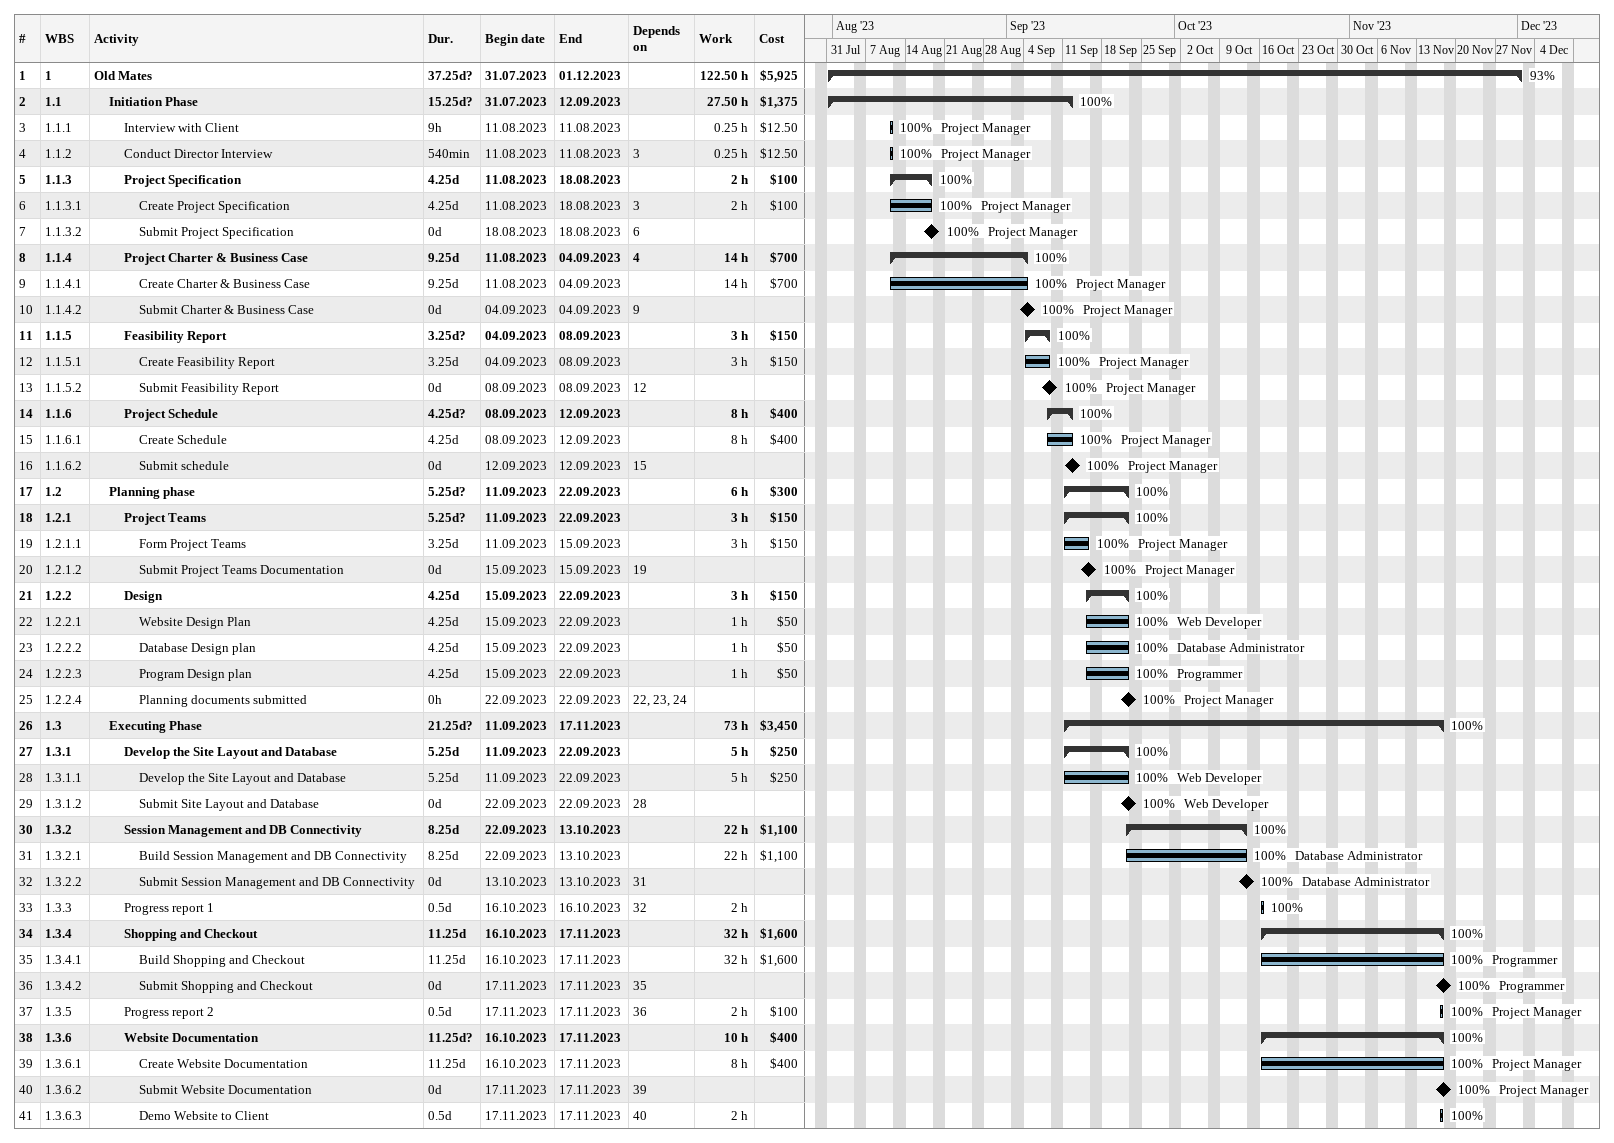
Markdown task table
| ID | WBS | Task | Duration | Start | Finish | Predecessors | Resources | % complete | Work (h) | Cost ($) |
|---|---|---|---|---|---|---|---|---|---|---|
| 1 | 1 | **Old Mates** | 37.25d? | 2023-07-31 | 2023-12-01 |  |  | 93 | 122.50 | 5925 |
| 2 | 1.1 | **Initiation Phase** | 15.25d? | 2023-07-31 | 2023-09-12 |  |  | 100 | 27.50 | 1375 |
| 3 | 1.1.1 | Interview with Client | 9h | 2023-08-11 | 2023-08-11 |  | Project Manager | 100 | 0.25 | 12.50 |
| 4 | 1.1.2 | Conduct Director Interview | 540min | 2023-08-11 | 2023-08-11 | 3 | Project Manager | 100 | 0.25 | 12.50 |
| 5 | 1.1.3 | **Project Specification** | 4.25d | 2023-08-11 | 2023-08-18 |  |  | 100 | 2 | 100 |
| 6 | 1.1.3.1 | Create Project Specification | 4.25d | 2023-08-11 | 2023-08-18 | 3 | Project Manager | 100 | 2 | 100 |
| 7 | 1.1.3.2 | Submit Project Specification | 0d | 2023-08-18 | 2023-08-18 | 6 | Project Manager | 100 |  |  |
| 8 | 1.1.4 | **Project Charter & Business Case** | 9.25d | 2023-08-11 | 2023-09-04 | 4 |  | 100 | 14 | 700 |
| 9 | 1.1.4.1 | Create Charter & Business Case | 9.25d | 2023-08-11 | 2023-09-04 |  | Project Manager | 100 | 14 | 700 |
| 10 | 1.1.4.2 | Submit Charter & Business Case | 0d | 2023-09-04 | 2023-09-04 | 9 | Project Manager | 100 |  |  |
| 11 | 1.1.5 | **Feasibility Report** | 3.25d? | 2023-09-04 | 2023-09-08 |  |  | 100 | 3 | 150 |
| 12 | 1.1.5.1 | Create Feasibility Report | 3.25d | 2023-09-04 | 2023-09-08 |  | Project Manager | 100 | 3 | 150 |
| 13 | 1.1.5.2 | Submit Feasibility Report | 0d | 2023-09-08 | 2023-09-08 | 12 | Project Manager | 100 |  |  |
| 14 | 1.1.6 | **Project Schedule** | 4.25d? | 2023-09-08 | 2023-09-12 |  |  | 100 | 8 | 400 |
| 15 | 1.1.6.1 | Create Schedule | 4.25d | 2023-09-08 | 2023-09-12 |  | Project Manager | 100 | 8 | 400 |
| 16 | 1.1.6.2 | Submit schedule | 0d | 2023-09-12 | 2023-09-12 | 15 | Project Manager | 100 |  |  |
| 17 | 1.2 | **Planning phase** | 5.25d? | 2023-09-11 | 2023-09-22 |  |  | 100 | 6 | 300 |
| 18 | 1.2.1 | **Project Teams** | 5.25d? | 2023-09-11 | 2023-09-22 |  |  | 100 | 3 | 150 |
| 19 | 1.2.1.1 | Form Project Teams | 3.25d | 2023-09-11 | 2023-09-15 |  | Project Manager | 100 | 3 | 150 |
| 20 | 1.2.1.2 | Submit Project Teams Documentation | 0d | 2023-09-15 | 2023-09-15 | 19 | Project Manager | 100 |  |  |
| 21 | 1.2.2 | **Design** | 4.25d | 2023-09-15 | 2023-09-22 |  |  | 100 | 3 | 150 |
| 22 | 1.2.2.1 | Website Design Plan | 4.25d | 2023-09-15 | 2023-09-22 |  | Web Developer | 100 | 1 | 50 |
| 23 | 1.2.2.2 | Database Design plan | 4.25d | 2023-09-15 | 2023-09-22 |  | Database Administrator | 100 | 1 | 50 |
| 24 | 1.2.2.3 | Program Design plan | 4.25d | 2023-09-15 | 2023-09-22 |  | Programmer | 100 | 1 | 50 |
| 25 | 1.2.2.4 | Planning documents submitted | 0h | 2023-09-22 | 2023-09-22 | 22, 23, 24 | Project Manager | 100 |  |  |
| 26 | 1.3 | **Executing Phase** | 21.25d? | 2023-09-11 | 2023-11-17 |  |  | 100 | 73 | 3450 |
| 27 | 1.3.1 | **Develop the Site Layout and Database** | 5.25d | 2023-09-11 | 2023-09-22 |  |  | 100 | 5 | 250 |
| 28 | 1.3.1.1 | Develop the Site Layout and Database | 5.25d | 2023-09-11 | 2023-09-22 |  | Web Developer | 100 | 5 | 250 |
| 29 | 1.3.1.2 | Submit Site Layout and Database | 0d | 2023-09-22 | 2023-09-22 | 28 | Web Developer | 100 |  |  |
| 30 | 1.3.2 | **Session Management and DB Connectivity** | 8.25d | 2023-09-22 | 2023-10-13 |  |  | 100 | 22 | 1100 |
| 31 | 1.3.2.1 | Build Session Management and DB Connectivity | 8.25d | 2023-09-22 | 2023-10-13 |  | Database Administrator | 100 | 22 | 1100 |
| 32 | 1.3.2.2 | Submit Session Management and DB Connectivity | 0d | 2023-10-13 | 2023-10-13 | 31 | Database Administrator | 100 |  |  |
| 33 | 1.3.3 | Progress report 1 | 0.5d | 2023-10-16 | 2023-10-16 | 32 |  | 100 | 2 |  |
| 34 | 1.3.4 | **Shopping and Checkout** | 11.25d | 2023-10-16 | 2023-11-17 |  |  | 100 | 32 | 1600 |
| 35 | 1.3.4.1 | Build Shopping and Checkout | 11.25d | 2023-10-16 | 2023-11-17 |  | Programmer | 100 | 32 | 1600 |
| 36 | 1.3.4.2 | Submit Shopping and Checkout | 0d | 2023-11-17 | 2023-11-17 | 35 | Programmer | 100 |  |  |
| 37 | 1.3.5 | Progress report 2 | 0.5d | 2023-11-17 | 2023-11-17 | 36 | Project Manager | 100 | 2 | 100 |
| 38 | 1.3.6 | **Website Documentation** | 11.25d? | 2023-10-16 | 2023-11-17 |  |  | 100 | 10 | 400 |
| 39 | 1.3.6.1 | Create Website Documentation | 11.25d | 2023-10-16 | 2023-11-17 |  | Project Manager | 100 | 8 | 400 |
| 40 | 1.3.6.2 | Submit Website Documentation | 0d | 2023-11-17 | 2023-11-17 | 39 | Project Manager | 100 |  |  |
| 41 | 1.3.6.3 | Demo Website to Client | 0.5d | 2023-11-17 | 2023-11-17 | 40 |  | 100 | 2 |  |
